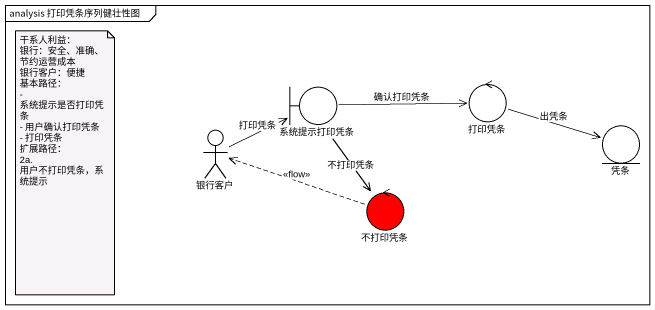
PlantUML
@startuml
mainframe analysis 打印凭条序列健壮性图
boundary 系统提示打印凭条
control 打印凭条
actor 银行客户
entity 凭条
control 不打印凭条 #FF0000
系统提示打印凭条 -right-> 打印凭条 : 确认打印凭条
系统提示打印凭条 --> 不打印凭条 : 不打印凭条
打印凭条 -right-> 凭条 : 出凭条
银行客户 -right-> 系统提示打印凭条 : 打印凭条
不打印凭条 .left.> 银行客户 : <<flow>>
note as N1
  干系人利益：
  银行：安全、准确、节约运营成本
  银行客户：便捷
  基本路径：
  - 系统提示是否打印凭条
  - 用户确认打印凭条
  - 打印凭条
  扩展路径：
  2a. 用户不打印凭条，系统提示
end note
@enduml
